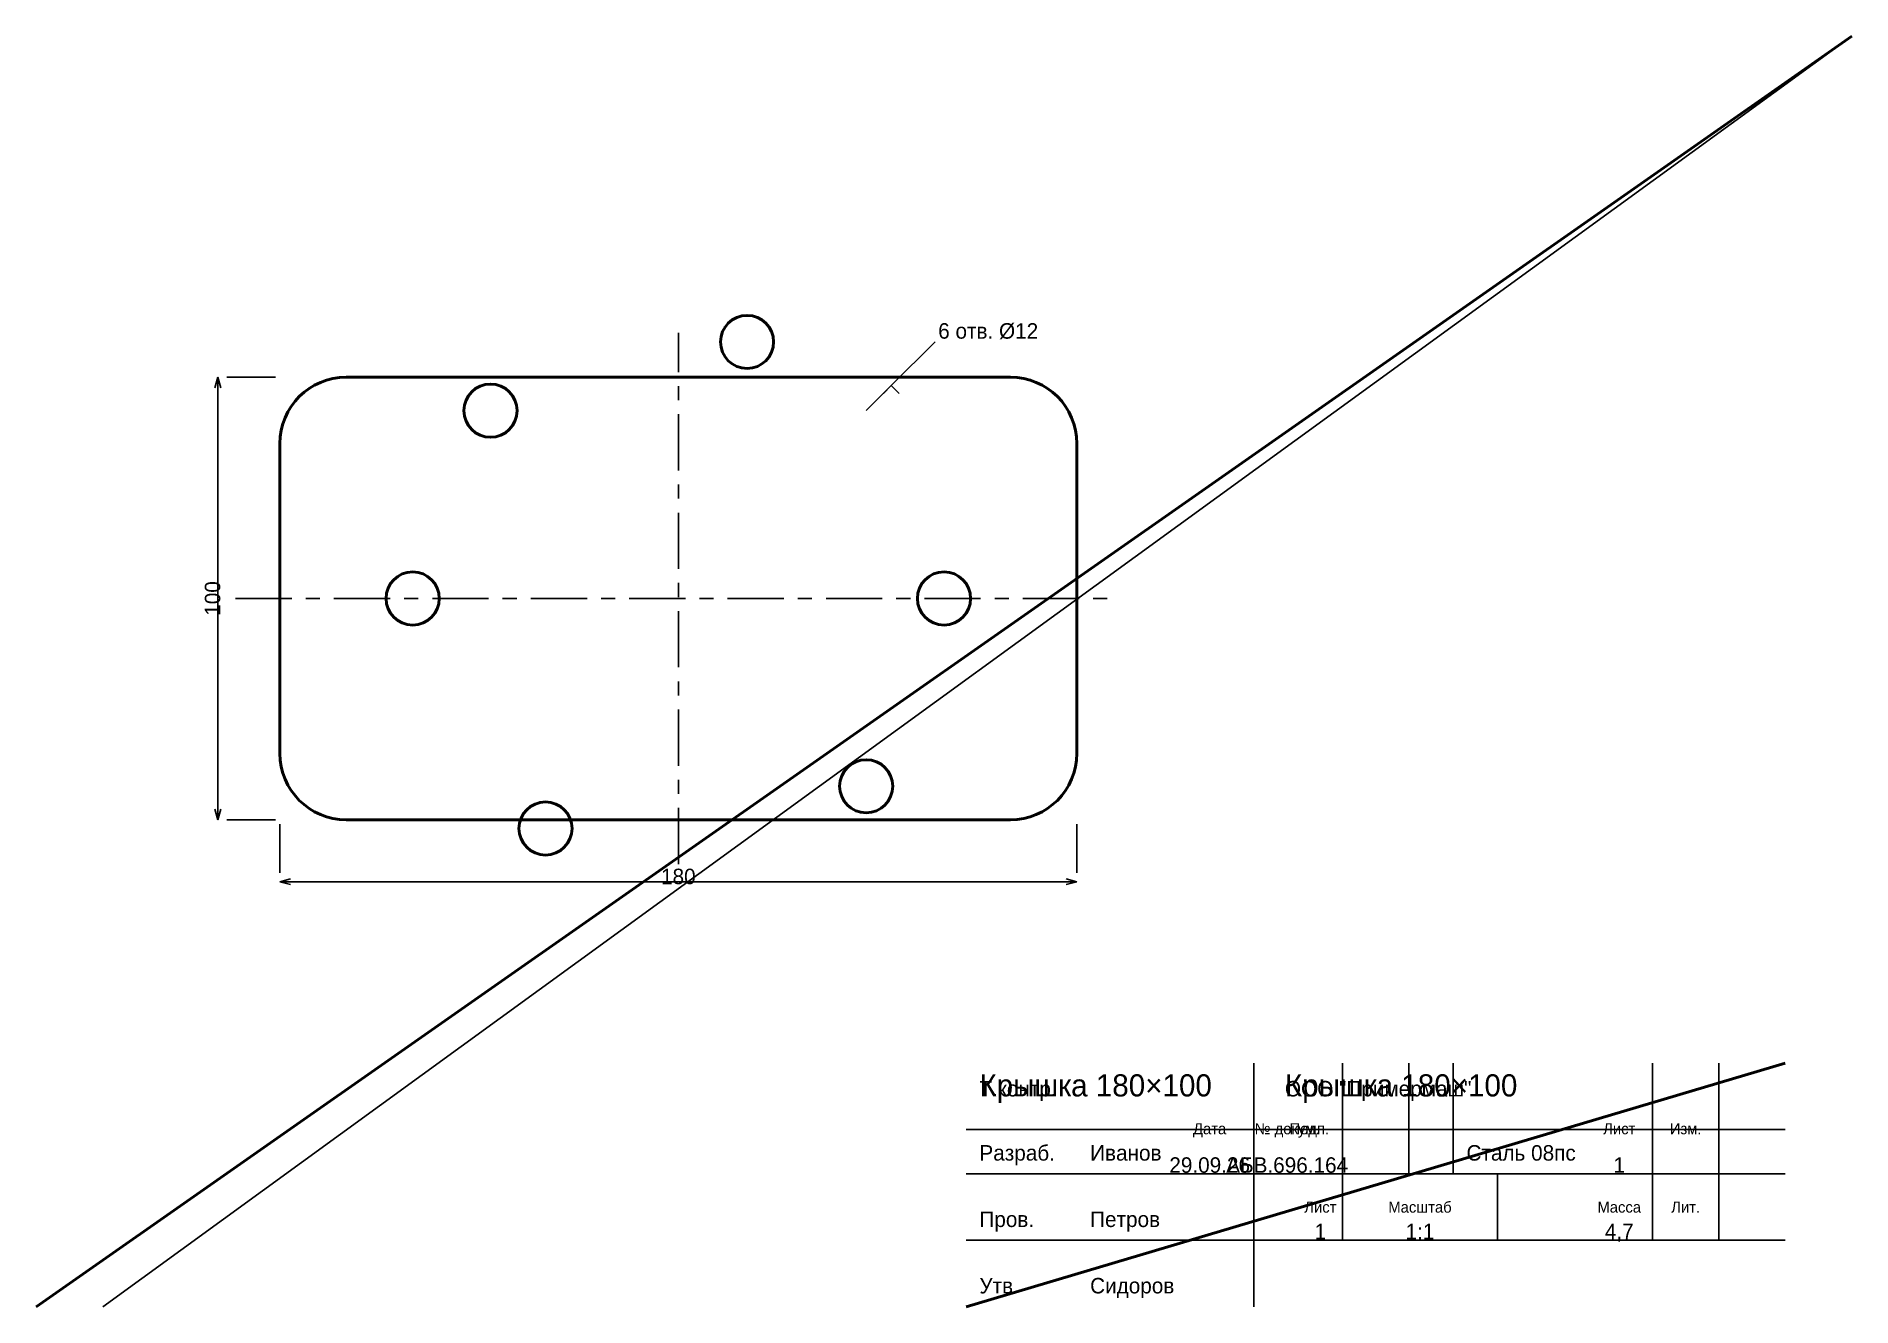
# Model space of a CAD drawing. Header units: millimetres. Extents: x 5 to 415, y 5 to 292.
import ezdxf
from ezdxf.enums import TextEntityAlignment as Align

# ---------------------------------------------------------------- set-up
doc = ezdxf.new("R2010")
doc.units = ezdxf.units.MM
doc.linetypes.add('CENTER', pattern=[22.225, 12.7, -3.175, 3.175, -3.175])
for name, color, linetype, lineweight in [('AXIS', 7, 'CENTER', 25), ('DIMS', 7, 'CONTINUOUS', 25), ('MAIN', 7, 'CONTINUOUS', 50), ('TEXT', 7, 'CONTINUOUS', 25), ('THIN', 7, 'CONTINUOUS', 25)]:
    doc.layers.add(name, color=color, linetype=linetype, lineweight=lineweight)

msp = doc.modelspace()

# ---------------------------------------------------------------- linework, layer by layer
at = {"layer": 'AXIS', "linetype": 'CENTER', "lineweight": 25}
for p, q in [((150, 105), (150, 225)), ((50, 165), (250, 165))]:
    msp.add_line(p, q, dxfattribs=at)
at = {"layer": 'DIMS', "linetype": 'CONTINUOUS', "lineweight": 25}
for p, q in [((198.083, 213.083), (207.983, 222.983)), ((46, 215), (45.353, 212.585)), ((46, 115), (46, 215)), ((46, 215), (46.647, 212.585)), ((59, 215), (48, 215)), ((192.426, 207.426), (198.083, 213.083)), ((198.083, 213.083), (196.315, 211.315)), ((198.083, 213.083), (199.851, 211.315)), ((46, 115), (45.353, 117.415)), ((46, 115), (46.647, 117.415)), ((59, 115), (48, 115)), ((60, 114), (60, 103)), ((240, 114), (240, 103)), ((60, 101), (62.415, 101.647)), ((60, 101), (240, 101)), ((60, 101), (62.415, 100.353)), ((240, 101), (237.585, 101.647)), ((240, 101), (237.585, 100.353))]:
    msp.add_line(p, q, dxfattribs=at)
at = {"layer": 'MAIN', "linetype": 'CONTINUOUS', "lineweight": 50}
for p, q in [((5, 5), (415, 292)), ((75, 215), (225, 215)), ((60, 130), (60, 200)), ((240, 130), (240, 200)), ((75, 115), (225, 115)), ((215, 5), (400, 60))]:
    msp.add_line(p, q, dxfattribs=at)
for centre in [(165.529, 222.956), (107.574, 207.426), (90, 165), (210, 165), (192.426, 122.574), (120, 113.038)]:
    msp.add_circle(centre, 6, dxfattribs=at)
for centre, start, end in [((75, 200), 90, 180), ((225, 200), 0, 90), ((75, 130), 180, 270), ((225, 130), 270, 360)]:
    msp.add_arc(centre, 15, start, end, dxfattribs=at)
at = {"layer": 'THIN', "linetype": 'CONTINUOUS', "lineweight": 25}
for p, q in [((20, 5), (415, 292)), ((280, 5), (280, 60)), ((300, 35), (300, 60)), ((315, 35), (315, 60)), ((325, 35), (325, 60)), ((370, 35), (370, 60)), ((385, 35), (385, 60)), ((215, 45), (400, 45)), ((215, 35), (400, 35)), ((300, 20), (300, 35)), ((335, 20), (335, 35)), ((370, 20), (370, 35)), ((385, 20), (385, 35)), ((215, 20), (400, 20))]:
    msp.add_line(p, q, dxfattribs=at)

# ---------------------------------------------------------------- texts
at = {"layer": 'DIMS', "linetype": 'CONTINUOUS', "lineweight": 25}
msp.add_text('6 отв. %%c12', height=3.5, dxfattribs=at).set_placement((208.69, 223.69))
msp.add_text('100', height=3.5, rotation=90, dxfattribs=at).set_placement((44.8, 165), align=Align.MIDDLE_CENTER)
msp.add_text('180', height=3.5, dxfattribs=at).set_placement((150, 102.2), align=Align.MIDDLE_CENTER)
at = {"layer": 'TEXT', "linetype": 'CONTINUOUS', "lineweight": 25}
for s, height, p in [('Крышка 180×100', 5, (218, 52.5)), ('Крышка 180×100', 5, (287, 52.5)), ('Т.контр.', 3.5, (218, 52.5)), ('ООО "Примермаш"', 3.5, (287, 52.5)), ('Разраб.', 3.5, (218, 38)), ('Иванов', 3.5, (243, 38)), ('Сталь 08пс', 3.5, (328, 38)), ('Пров.', 3.5, (218, 23)), ('Петров', 3.5, (243, 23)), ('Утв.', 3.5, (218, 8)), ('Сидоров', 3.5, (243, 8))]:
    msp.add_text(s, height=height, dxfattribs=at).set_placement(p)
for s, height, p in [('Дата', 2.5, (270, 45.2)), ('№ докум.', 2.5, (287.5, 45.2)), ('Подп.', 2.5, (292.5, 45.2)), ('Лист', 2.5, (362.5, 45.2)), ('Изм.', 2.5, (377.5, 45.2)), ('29.09.26', 3.5, (270, 37)), ('АБВ.696.164', 3.5, (287.5, 37)), ('1', 3.5, (362.5, 37)), ('Лист', 2.5, (295, 27.5)), ('Масштаб', 2.5, (317.5, 27.5)), ('Масса', 2.5, (362.5, 27.5)), ('Лит.', 2.5, (377.5, 27.5)), ('1', 3.5, (295, 22)), ('1:1', 3.5, (317.5, 22)), ('4,7', 3.5, (362.5, 22))]:
    msp.add_text(s, height=height, dxfattribs=at).set_placement(p, align=Align.MIDDLE_CENTER)

doc.saveas('drawing.dxf')
